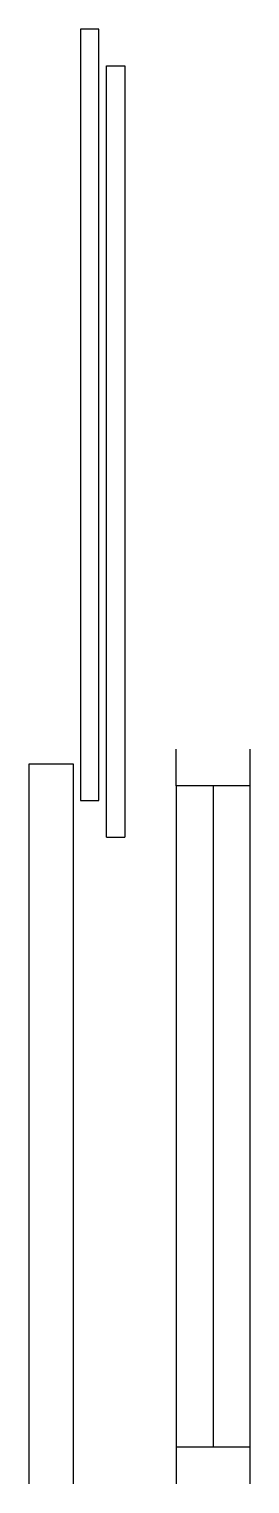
# Model space of a CAD drawing. Header units: millimetres. Extents: x -348 to -318, y 1666 to 1864.
import ezdxf

# ---------------------------------------------------------------- set-up
doc = ezdxf.new("R2010")
doc.units = ezdxf.units.MM

msp = doc.modelspace()

# ---------------------------------------------------------------- linework, layer by layer
for p, q in [((-340.64, 1863.62), (-340.64, 1758.62)), ((-338.14, 1863.62), (-340.64, 1863.62)), ((-338.14, 1758.62), (-338.14, 1863.62)), ((-337.14, 1753.62), (-337.14, 1858.62)), ((-337.14, 1858.62), (-334.64, 1858.62)), ((-334.64, 1858.62), (-334.64, 1753.62)), ((-327.64, 1760.62), (-327.64, 1765.62)), ((-317.64, 1765.62), (-317.64, 1665.62)), ((-347.64, 1763.62), (-341.64, 1763.62)), ((-347.64, 1763.12), (-347.64, 1763.62)), ((-347.64, 1760.62), (-347.64, 1763.12)), ((-341.64, 1763.62), (-341.64, 1665.62)), ((-347.64, 1665.62), (-347.64, 1760.62)), ((-327.64, 1760.62), (-327.64, 1670.62)), ((-317.64, 1760.62), (-327.64, 1760.62)), ((-322.64, 1760.62), (-322.64, 1670.62)), ((-340.64, 1758.62), (-338.14, 1758.62)), ((-337.14, 1753.62), (-334.64, 1753.62)), ((-317.64, 1670.62), (-327.64, 1670.62)), ((-327.64, 1670.62), (-327.64, 1665.62))]:
    msp.add_line(p, q)

doc.saveas('drawing.dxf')
